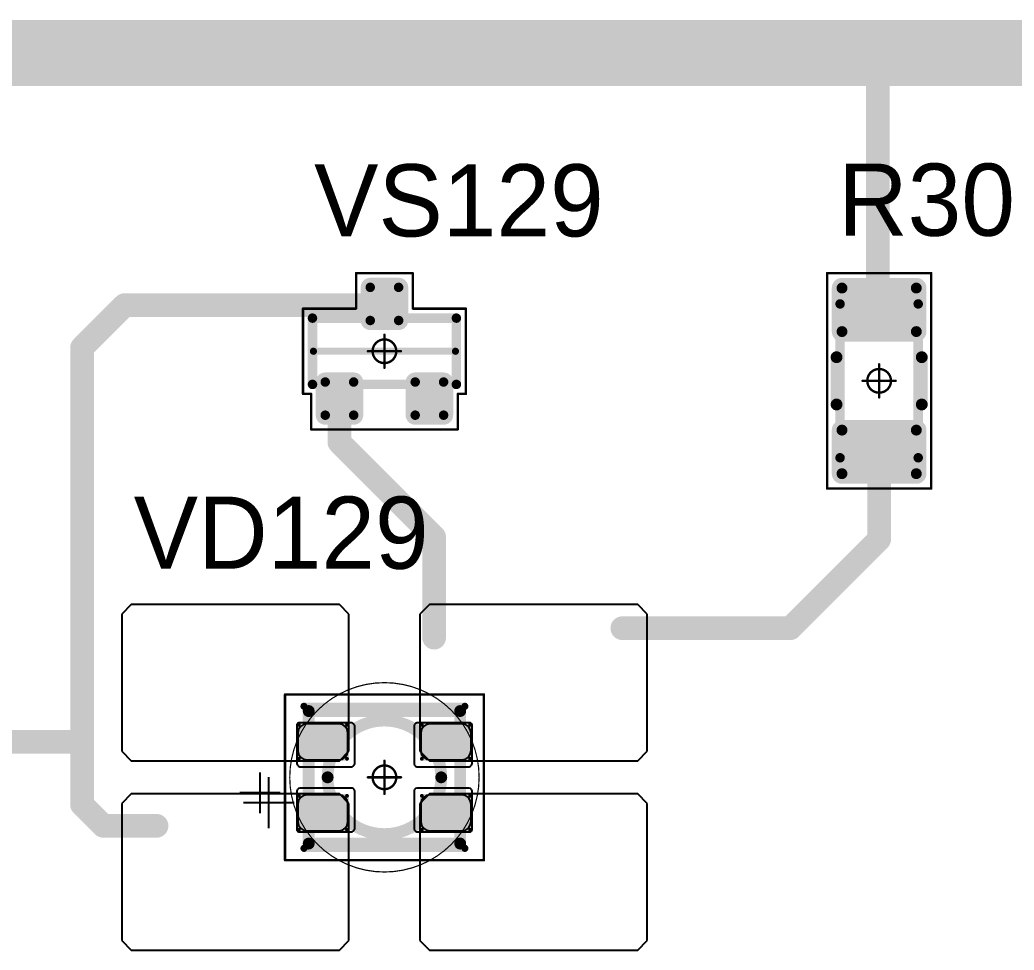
# Model space of a CAD drawing. Header units: millimetres. Extents: x 0 to 400, y 0 to 511.
# Drawn here: x 272.3 to 293.3, y 57.85 to 77.5 of the extents above; entities that cross this region are included whole.
import ezdxf

# ---------------------------------------------------------------- set-up
doc = ezdxf.new("R2010")
doc.units = ezdxf.units.MM
for name, color, linetype in [('Mechanical13', 56, 'Continuous'), ('Mechanical15', 56, 'Continuous'), ('Mechanical2', 216, 'Continuous'), ('TopLayer', 1, 'Continuous'), ('TopOverlay', 2, 'Continuous'), ('TopPaste', 8, 'Continuous'), ('TopSolder', 216, 'Continuous')]:
    doc.layers.add(name, color=color, linetype=linetype)

# ---------------------------------------------------------------- blocks, each defined once
blk = doc.blocks.new('SOT23_468')
at = {"layer": 'Mechanical13', "const_width": 0.2}
for points in [[(-0.7, 1.52), (0.7, 1.52)], [(-0.7, 1.52), (-0.7, -1.52)], [(0.7, 1.52), (0.7, -1.52)], [(-0.7, -1.52), (0.7, -1.52)]]:
    blk.add_lwpolyline(points, dxfattribs=at)
at = {"layer": 'Mechanical13', "const_width": 0.1}
for points in [[(-0.75, 1.52, 1), (-0.65, 1.52, 1)], [(-0.75, 1.52, 1), (-0.65, 1.52, 1)], [(0.65, 1.52, 1), (0.75, 1.52, 1)], [(0.65, 1.52, 1), (0.75, 1.52, 1)], [(-0.75, -1.52, 1), (-0.65, -1.52, 1)], [(-0.75, -1.52, 1), (-0.65, -1.52, 1)], [(0.65, -1.52, 1), (0.75, -1.52, 1)], [(0.65, -1.52, 1), (0.75, -1.52, 1)]]:
    blk.add_lwpolyline(points, format="xyb", close=True, dxfattribs=at)
at = {"layer": 'Mechanical15', "const_width": 0.05}
for points in [[(-0.9, 1.72), (-0.9, 1.55)], [(-0.9, 1.72), (0.9, 1.72)], [(0.9, 1.72), (0.9, 0.6)], [(-1.65, 1.55), (-1.65, -1.55)], [(-1.65, 1.55), (-0.9, 1.55)], [(0.9, 0.6), (1.65, 0.6)], [(1.65, 0.6), (1.65, -0.6)], [(0, 0.35), (0, -0.35)], [(-0.35, 0), (0.35, 0)], [(0.9, -0.6), (1.65, -0.6)], [(0.9, -0.6), (0.9, -1.72)], [(-1.65, -1.55), (-0.9, -1.55)], [(-0.9, -1.55), (-0.9, -1.72)], [(-0.9, -1.72), (0.9, -1.72)]]:
    blk.add_lwpolyline(points, dxfattribs=at)
at = {"layer": 'Mechanical15'}
for points, const_width in [([(-0.913, 1.72, 1), (-0.888, 1.72, 1)], 0.025), ([(-0.913, 1.72, 1), (-0.888, 1.72, 1)], 0.025), ([(0.888, 1.72, 1), (0.913, 1.72, 1)], 0.025), ([(0.888, 1.72, 1), (0.913, 1.72, 1)], 0.025), ([(-1.662, 1.55, 1), (-1.637, 1.55, 1)], 0.025), ([(-1.662, 1.55, 1), (-1.637, 1.55, 1)], 0.025), ([(-0.913, 1.55, 1), (-0.888, 1.55, 1)], 0.025), ([(-0.913, 1.55, 1), (-0.888, 1.55, 1)], 0.025), ([(0.888, 0.6, 1), (0.913, 0.6, 1)], 0.025), ([(0.888, 0.6, 1), (0.913, 0.6, 1)], 0.025), ([(1.637, 0.6, 1), (1.662, 0.6, 1)], 0.025), ([(1.637, 0.6, 1), (1.662, 0.6, 1)], 0.025), ([(0.25, 0, 1), (-0.25, 0, 1)], 0.05), ([(-0.012, 0.35, 1), (0.012, 0.35, 1)], 0.025), ([(-0.362, 0, 1), (-0.337, 0, 1)], 0.025), ([(-0.262, 0, 1), (-0.238, 0, 1)], 0.025), ([(0.238, 0, 1), (0.262, 0, 1)], 0.025), ([(0.337, 0, 1), (0.362, 0, 1)], 0.025), ([(-0.012, -0.35, 1), (0.012, -0.35, 1)], 0.025), ([(0.888, -0.6, 1), (0.913, -0.6, 1)], 0.025), ([(0.888, -0.6, 1), (0.913, -0.6, 1)], 0.025), ([(1.637, -0.6, 1), (1.662, -0.6, 1)], 0.025), ([(1.637, -0.6, 1), (1.662, -0.6, 1)], 0.025), ([(-1.662, -1.55, 1), (-1.637, -1.55, 1)], 0.025), ([(-1.662, -1.55, 1), (-1.637, -1.55, 1)], 0.025), ([(-0.913, -1.55, 1), (-0.888, -1.55, 1)], 0.025), ([(-0.913, -1.55, 1), (-0.888, -1.55, 1)], 0.025), ([(-0.913, -1.72, 1), (-0.888, -1.72, 1)], 0.025), ([(-0.913, -1.72, 1), (-0.888, -1.72, 1)], 0.025), ([(0.888, -1.72, 1), (0.913, -1.72, 1)], 0.025), ([(0.888, -1.72, 1), (0.913, -1.72, 1)], 0.025)]:
    blk.add_lwpolyline(points, format="xyb", close=True, dxfattribs=dict(at, const_width=const_width))
at = {"layer": 'TopLayer', "const_width": 0.1}
for points in [[(-1.4, 1.25, 1), (-1.3, 1.25, 1)], [(-0.7, 1.25, 1), (-0.6, 1.25, 1)], [(-1.4, 0.65, 1), (-1.3, 0.65, 1)], [(-0.7, 0.65, 1), (-0.6, 0.65, 1)], [(0.6, 0.3, 1), (0.7, 0.3, 1)], [(1.3, 0.3, 1), (1.4, 0.3, 1)], [(0.6, -0.3, 1), (0.7, -0.3, 1)], [(1.3, -0.3, 1), (1.4, -0.3, 1)], [(-1.4, -0.65, 1), (-1.3, -0.65, 1)], [(-0.7, -0.65, 1), (-0.6, -0.65, 1)], [(-1.4, -1.25, 1), (-1.3, -1.25, 1)], [(-0.7, -1.25, 1), (-0.6, -1.25, 1)]]:
    blk.add_lwpolyline(points, format="xyb", close=True, dxfattribs=at)
at = {"layer": 'TopLayer'}
for points in [[(-1.35, 1.35), (-1.35, 0.55), (-0.65, 1.35), (-0.65, 0.55)], [(-1.45, 1.25), (-1.45, 0.65), (-0.55, 1.25), (-0.55, 0.65)], [(0.55, 0.3), (0.55, -0.3), (1.45, 0.3), (1.45, -0.3)], [(0.65, 0.4), (0.65, -0.4), (1.35, 0.4), (1.35, -0.4)], [(-1.35, -0.55), (-1.35, -1.35), (-0.65, -0.55), (-0.65, -1.35)], [(-1.45, -0.65), (-1.45, -1.25), (-0.55, -0.65), (-0.55, -1.25)]]:
    blk.add_solid(points, dxfattribs=at)
at = {"layer": 'TopOverlay', "const_width": 0.15}
blk.add_lwpolyline([(0, 1.5), (0, -1.5)], dxfattribs=at)
at = {"layer": 'TopOverlay', "const_width": 0.075}
for points in [[(-0.038, 1.5, 1), (0.038, 1.5, 1)], [(-0.038, -1.5, 1), (0.038, -1.5, 1)]]:
    blk.add_lwpolyline(points, format="xyb", close=True, dxfattribs=at)
at = {"layer": 'TopPaste', "const_width": 0.075}
for points in [[(-1.387, 1.25, 1), (-1.313, 1.25, 1)], [(-0.687, 1.25, 1), (-0.613, 1.25, 1)], [(-1.387, 0.65, 1), (-1.313, 0.65, 1)], [(-0.687, 0.65, 1), (-0.613, 0.65, 1)], [(0.613, 0.3, 1), (0.687, 0.3, 1)], [(1.313, 0.3, 1), (1.387, 0.3, 1)], [(0.613, -0.3, 1), (0.687, -0.3, 1)], [(1.313, -0.3, 1), (1.387, -0.3, 1)], [(-1.387, -0.65, 1), (-1.313, -0.65, 1)], [(-0.687, -0.65, 1), (-0.613, -0.65, 1)], [(-1.387, -1.25, 1), (-1.313, -1.25, 1)], [(-0.687, -1.25, 1), (-0.613, -1.25, 1)]]:
    blk.add_lwpolyline(points, format="xyb", close=True, dxfattribs=at)
at = {"layer": 'TopPaste'}
for points in [[(-1.35, 1.325), (-1.35, 0.575), (-0.65, 1.325), (-0.65, 0.575)], [(-1.425, 1.25), (-1.425, 0.65), (-0.575, 1.25), (-0.575, 0.65)], [(0.575, 0.3), (0.575, -0.3), (1.425, 0.3), (1.425, -0.3)], [(0.65, 0.375), (0.65, -0.375), (1.35, 0.375), (1.35, -0.375)], [(-1.35, -0.575), (-1.35, -1.325), (-0.65, -0.575), (-0.65, -1.325)], [(-1.425, -0.65), (-1.425, -1.25), (-0.575, -0.65), (-0.575, -1.25)]]:
    blk.add_solid(points, dxfattribs=at)
at = {"layer": 'TopSolder', "const_width": 0.202}
for points in [[(-1.451, 1.25, 1), (-1.249, 1.25, 1)], [(-0.751, 1.25, 1), (-0.549, 1.25, 1)], [(-1.451, 0.65, 1), (-1.249, 0.65, 1)], [(-0.751, 0.65, 1), (-0.549, 0.65, 1)], [(0.549, 0.3, 1), (0.751, 0.3, 1)], [(1.249, 0.3, 1), (1.451, 0.3, 1)], [(0.549, -0.3, 1), (0.751, -0.3, 1)], [(1.249, -0.3, 1), (1.451, -0.3, 1)], [(-1.451, -0.65, 1), (-1.249, -0.65, 1)], [(-0.751, -0.65, 1), (-0.549, -0.65, 1)], [(-1.451, -1.25, 1), (-1.249, -1.25, 1)], [(-0.751, -1.25, 1), (-0.549, -1.25, 1)]]:
    blk.add_lwpolyline(points, format="xyb", close=True, dxfattribs=at)
at = {"layer": 'TopSolder'}
for points in [[(-1.35, 1.452), (-1.35, 0.448), (-0.65, 1.452), (-0.65, 0.448)], [(-1.552, 1.25), (-1.552, 0.65), (-0.448, 1.25), (-0.448, 0.65)], [(0.65, 0.502), (0.65, -0.502), (1.35, 0.502), (1.35, -0.502)], [(0.448, 0.3), (0.448, -0.3), (1.552, 0.3), (1.552, -0.3)], [(-1.35, -0.448), (-1.35, -1.452), (-0.65, -0.448), (-0.65, -1.452)], [(-1.552, -0.65), (-1.552, -1.25), (-0.448, -0.65), (-0.448, -1.25)]]:
    blk.add_solid(points, dxfattribs=at)
blk = doc.blocks.new('E65F_672')
at = {"layer": 'Mechanical13'}
for p, q in [((2.441, 1.071), (2.441, 0)), ((1.905, 0.536), (2.976, 0.536))]:
    blk.add_line(p, q, dxfattribs=at)
at = {"layer": 'Mechanical13', "const_width": 0.25}
for points in [[(-1.6, 1.4), (-1.6, -1.4)], [(1.6, 1.4), (-1.6, 1.4)], [(1.6, 1.4), (1.6, -1.4)], [(1.6, -1.4), (-1.6, -1.4)]]:
    blk.add_lwpolyline(points, dxfattribs=at)
at = {"layer": 'Mechanical13'}
for points, const_width in [([(-1.663, 1.4, 1), (-1.538, 1.4, 1)], 0.125), ([(-1.663, 1.4, 1), (-1.538, 1.4, 1)], 0.125), ([(1.537, 1.4, 1), (1.662, 1.4, 1)], 0.125), ([(1.537, 1.4, 1), (1.662, 1.4, 1)], 0.125), ([(1.2, 0, 1), (-1.2, 0, 1)], 0.25), ([(-1.263, 0, 1), (-1.138, 0, 1)], 0.125), ([(1.137, 0, 1), (1.262, 0, 1)], 0.125), ([(-1.663, -1.4, 1), (-1.538, -1.4, 1)], 0.125), ([(-1.663, -1.4, 1), (-1.538, -1.4, 1)], 0.125), ([(1.537, -1.4, 1), (1.662, -1.4, 1)], 0.125), ([(1.537, -1.4, 1), (1.662, -1.4, 1)], 0.125)]:
    blk.add_lwpolyline(points, format="xyb", close=True, dxfattribs=dict(at, const_width=const_width))
at = {"layer": 'Mechanical15', "const_width": 0.05}
for points in [[(2.1, 1.75), (-2.1, 1.75)], [(-2.1, 1.75), (-2.1, -1.75)], [(2.1, 1.75), (2.1, -1.75)], [(0, 0.35), (0, -0.35)], [(0, 0.35), (0, -0.35)], [(0.35, 0), (-0.35, 0)], [(0.35, 0), (-0.35, 0)], [(2.1, -1.75), (-2.1, -1.75)]]:
    blk.add_lwpolyline(points, dxfattribs=at)
at = {"layer": 'Mechanical15'}
for points, const_width in [([(-2.113, 1.75, 1), (-2.088, 1.75, 1)], 0.025), ([(-2.113, 1.75, 1), (-2.088, 1.75, 1)], 0.025), ([(2.087, 1.75, 1), (2.112, 1.75, 1)], 0.025), ([(2.087, 1.75, 1), (2.112, 1.75, 1)], 0.025), ([(0.25, 0, 1), (-0.25, 0, 1)], 0.05), ([(0.25, 0, 1), (-0.25, 0, 1)], 0.05), ([(-0.013, 0.35, 1), (0.012, 0.35, 1)], 0.025), ([(-0.013, 0.35, 1), (0.012, 0.35, 1)], 0.025), ([(-0.363, 0, 1), (-0.338, 0, 1)], 0.025), ([(-0.363, 0, 1), (-0.338, 0, 1)], 0.025), ([(-0.263, 0, 1), (-0.238, 0, 1)], 0.025), ([(-0.263, 0, 1), (-0.238, 0, 1)], 0.025), ([(0.237, 0, 1), (0.262, 0, 1)], 0.025), ([(0.237, 0, 1), (0.262, 0, 1)], 0.025), ([(0.337, 0, 1), (0.362, 0, 1)], 0.025), ([(0.337, 0, 1), (0.362, 0, 1)], 0.025), ([(-0.013, -0.35, 1), (0.012, -0.35, 1)], 0.025), ([(-0.013, -0.35, 1), (0.012, -0.35, 1)], 0.025), ([(-2.113, -1.75, 1), (-2.088, -1.75, 1)], 0.025), ([(-2.113, -1.75, 1), (-2.088, -1.75, 1)], 0.025), ([(2.087, -1.75, 1), (2.112, -1.75, 1)], 0.025), ([(2.087, -1.75, 1), (2.112, -1.75, 1)], 0.025)]:
    blk.add_lwpolyline(points, format="xyb", close=True, dxfattribs=dict(at, const_width=const_width))
at = {"layer": 'TopLayer'}
for p, q in [((-5.35, 3.65), (-5.55, 3.45)), ((-0.95, 3.65), (-5.35, 3.65)), ((-5.35, 3.65), (-5.35, 3.65)), ((-0.75, 3.45), (-0.95, 3.65)), ((0.95, 3.65), (0.75, 3.45)), ((5.35, 3.65), (0.95, 3.65)), ((0.95, 3.65), (0.95, 3.65)), ((5.55, 3.45), (5.35, 3.65)), ((-5.55, 3.45), (-5.55, 3.45)), ((-5.55, 3.45), (-5.55, 0.55)), ((-0.75, 0.55), (-0.75, 3.45)), ((0.75, 3.45), (0.75, 3.45)), ((0.75, 3.45), (0.75, 0.55)), ((5.55, 0.55), (5.55, 3.45)), ((-5.55, 0.55), (-5.35, 0.35)), ((-0.95, 0.35), (-0.75, 0.55)), ((0.75, 0.55), (0.95, 0.35)), ((5.35, 0.35), (5.55, 0.55)), ((-5.35, 0.35), (-0.95, 0.35)), ((0.95, 0.35), (5.35, 0.35)), ((-5.35, -0.35), (-5.55, -0.55)), ((-0.95, -0.35), (-5.35, -0.35)), ((-5.35, -0.35), (-5.35, -0.35)), ((-0.75, -0.55), (-0.95, -0.35)), ((0.95, -0.35), (0.75, -0.55)), ((5.35, -0.35), (0.95, -0.35)), ((0.95, -0.35), (0.95, -0.35)), ((5.55, -0.55), (5.35, -0.35)), ((-5.55, -0.55), (-5.55, -0.55)), ((-5.55, -0.55), (-5.55, -3.45)), ((-0.75, -3.45), (-0.75, -0.55)), ((0.75, -0.55), (0.75, -0.55)), ((0.75, -0.55), (0.75, -3.45)), ((5.55, -3.45), (5.55, -0.55)), ((-5.55, -3.45), (-5.35, -3.65)), ((-0.95, -3.65), (-0.75, -3.45)), ((0.75, -3.45), (0.95, -3.65)), ((5.35, -3.65), (5.55, -3.45)), ((-5.35, -3.65), (-0.95, -3.65)), ((0.95, -3.65), (5.35, -3.65))]:
    blk.add_line(p, q, dxfattribs=at)
at = {"layer": 'TopLayer', "const_width": 0.04}
for points in [[(-1.83, 1.11, 1), (-1.79, 1.11, 1)], [(-0.81, 1.11, 1), (-0.77, 1.11, 1)], [(0.77, 1.11, 1), (0.81, 1.11, 1)], [(1.79, 1.11, 1), (1.83, 1.11, 1)], [(-1.83, 0.39, 1), (-1.79, 0.39, 1)], [(-0.81, 0.39, 1), (-0.77, 0.39, 1)], [(0.77, 0.39, 1), (0.81, 0.39, 1)], [(1.79, 0.39, 1), (1.83, 0.39, 1)], [(-1.83, -0.39, 1), (-1.79, -0.39, 1)], [(-0.81, -0.39, 1), (-0.77, -0.39, 1)], [(0.77, -0.39, 1), (0.81, -0.39, 1)], [(1.79, -0.39, 1), (1.83, -0.39, 1)], [(-1.83, -1.11, 1), (-1.79, -1.11, 1)], [(-0.81, -1.11, 1), (-0.77, -1.11, 1)], [(0.77, -1.11, 1), (0.81, -1.11, 1)], [(1.79, -1.11, 1), (1.83, -1.11, 1)]]:
    blk.add_lwpolyline(points, format="xyb", close=True, dxfattribs=at)
at = {"layer": 'TopLayer'}
for points in [[(-1.85, 1.11), (-1.85, 0.39), (-0.75, 1.11), (-0.75, 0.39)], [(-1.81, 1.15), (-1.81, 0.35), (-0.79, 1.15), (-0.79, 0.35)], [(0.75, 1.11), (0.75, 0.39), (1.85, 1.11), (1.85, 0.39)], [(0.79, 1.15), (0.79, 0.35), (1.81, 1.15), (1.81, 0.35)], [(-1.85, -0.39), (-1.85, -1.11), (-0.75, -0.39), (-0.75, -1.11)], [(-1.81, -0.35), (-1.81, -1.15), (-0.79, -0.35), (-0.79, -1.15)], [(0.75, -0.39), (0.75, -1.11), (1.85, -0.39), (1.85, -1.11)], [(0.79, -0.35), (0.79, -1.15), (1.81, -0.35), (1.81, -1.15)]]:
    blk.add_solid(points, dxfattribs=at)
at = {"layer": 'TopOverlay'}
for p, q in [((2.628, 0.757), (2.628, -0.1)), ((2.2, 0.328), (3.057, 0.328))]:
    blk.add_line(p, q, dxfattribs=at)
at = {"layer": 'TopOverlay', "const_width": 0.15}
for points in [[(1.7, 1.5), (-1.7, 1.5)], [(1.7, -1.5), (-1.7, -1.5)]]:
    blk.add_lwpolyline(points, dxfattribs=at)
at = {"layer": 'TopOverlay', "const_width": 0.075}
for points in [[(-1.738, 1.5, 1), (-1.663, 1.5, 1)], [(1.662, 1.5, 1), (1.737, 1.5, 1)], [(-1.738, -1.5, 1), (-1.663, -1.5, 1)], [(1.662, -1.5, 1), (1.737, -1.5, 1)]]:
    blk.add_lwpolyline(points, format="xyb", close=True, dxfattribs=at)
at = {"layer": 'TopPaste'}
for p, q in [((-1.773, 1.073), (-1.814, 1.011)), ((-1.711, 1.114), (-1.773, 1.073)), ((-1.638, 1.129), (-1.711, 1.114)), ((-0.963, 1.129), (-1.638, 1.129)), ((-0.889, 1.114), (-0.963, 1.129)), ((-0.827, 1.073), (-0.889, 1.114)), ((-0.786, 1.011), (-0.827, 1.073)), ((0.827, 1.073), (0.786, 1.011)), ((0.889, 1.114), (0.827, 1.073)), ((0.962, 1.129), (0.889, 1.114)), ((1.637, 1.129), (0.962, 1.129)), ((1.711, 1.114), (1.637, 1.129)), ((1.773, 1.073), (1.711, 1.114)), ((1.814, 1.011), (1.773, 1.073)), ((-1.814, 1.011), (-1.829, 0.938)), ((-1.829, 0.938), (-1.829, 0.563)), ((-0.771, 0.938), (-0.786, 1.011)), ((-0.771, 0.563), (-0.771, 0.938)), ((0.786, 1.011), (0.771, 0.938)), ((0.771, 0.938), (0.771, 0.563)), ((1.829, 0.938), (1.814, 1.011)), ((1.829, 0.563), (1.829, 0.938)), ((-1.829, 0.563), (-1.814, 0.489)), ((-1.814, 0.489), (-1.773, 0.427)), ((-1.773, 0.427), (-1.711, 0.386)), ((-0.889, 0.386), (-0.827, 0.427)), ((-0.827, 0.427), (-0.786, 0.489)), ((-0.786, 0.489), (-0.771, 0.563)), ((0.771, 0.563), (0.786, 0.489)), ((0.786, 0.489), (0.827, 0.427)), ((0.827, 0.427), (0.889, 0.386)), ((1.711, 0.386), (1.773, 0.427)), ((1.773, 0.427), (1.814, 0.489)), ((1.814, 0.489), (1.829, 0.563)), ((-1.711, 0.386), (-1.638, 0.371)), ((-1.638, 0.371), (-0.963, 0.371)), ((-0.963, 0.371), (-0.889, 0.386)), ((0.889, 0.386), (0.962, 0.371)), ((0.962, 0.371), (1.637, 0.371)), ((1.637, 0.371), (1.711, 0.386)), ((-1.711, -0.386), (-1.773, -0.427)), ((-1.638, -0.371), (-1.711, -0.386)), ((-0.963, -0.371), (-1.638, -0.371)), ((-0.889, -0.386), (-0.963, -0.371)), ((-0.827, -0.427), (-0.889, -0.386)), ((0.889, -0.386), (0.827, -0.427)), ((0.962, -0.371), (0.889, -0.386)), ((1.637, -0.371), (0.962, -0.371)), ((1.711, -0.386), (1.637, -0.371)), ((1.773, -0.427), (1.711, -0.386)), ((-1.814, -0.489), (-1.829, -0.563)), ((-1.829, -0.563), (-1.829, -0.938)), ((-1.773, -0.427), (-1.814, -0.489)), ((-0.786, -0.489), (-0.827, -0.427)), ((-0.771, -0.563), (-0.786, -0.489)), ((-0.771, -0.938), (-0.771, -0.563)), ((0.786, -0.489), (0.771, -0.563)), ((0.771, -0.563), (0.771, -0.938)), ((0.827, -0.427), (0.786, -0.489)), ((1.814, -0.489), (1.773, -0.427)), ((1.829, -0.563), (1.814, -0.489)), ((1.829, -0.938), (1.829, -0.563)), ((-1.829, -0.938), (-1.814, -1.011)), ((-1.814, -1.011), (-1.773, -1.073)), ((-0.827, -1.073), (-0.786, -1.011)), ((-0.786, -1.011), (-0.771, -0.938)), ((0.771, -0.938), (0.786, -1.011)), ((0.786, -1.011), (0.827, -1.073)), ((1.773, -1.073), (1.814, -1.011)), ((1.814, -1.011), (1.829, -0.938)), ((-1.773, -1.073), (-1.711, -1.114)), ((-1.711, -1.114), (-1.638, -1.129)), ((-1.638, -1.129), (-0.963, -1.129)), ((-0.963, -1.129), (-0.889, -1.114)), ((-0.889, -1.114), (-0.827, -1.073)), ((0.827, -1.073), (0.889, -1.114)), ((0.889, -1.114), (0.962, -1.129)), ((0.962, -1.129), (1.637, -1.129)), ((1.637, -1.129), (1.711, -1.114)), ((1.711, -1.114), (1.773, -1.073))]:
    blk.add_line(p, q, dxfattribs=at)
at = {"layer": 'TopSolder'}
for p, q in [((-1.842, 1.129), (-1.85, 1.111)), ((-1.85, 1.111), (-1.85, 1.101)), ((-1.85, 1.101), (-1.85, 1.101)), ((-1.85, 1.101), (-1.85, 0.301)), ((-1.828, 1.143), (-1.842, 1.129)), ((-1.81, 1.151), (-1.828, 1.143)), ((-1.8, 1.151), (-1.81, 1.151)), ((-0.7, 1.151), (-1.8, 1.151)), ((-0.685, 1.151), (-0.7, 1.151)), ((-0.7, 1.151), (-0.7, 1.151)), ((-0.658, 1.139), (-0.685, 1.151)), ((-0.636, 1.118), (-0.658, 1.139)), ((-0.625, 1.09), (-0.636, 1.118)), ((-0.625, 1.076), (-0.625, 1.09)), ((-0.625, 0.301), (-0.625, 1.076)), ((0.636, 1.118), (0.625, 1.09)), ((0.625, 1.09), (0.625, 1.076)), ((0.625, 1.076), (0.625, 1.076)), ((0.625, 1.076), (0.625, 0.301)), ((0.657, 1.139), (0.636, 1.118)), ((0.685, 1.151), (0.657, 1.139)), ((0.7, 1.151), (0.685, 1.151)), ((1.8, 1.151), (0.7, 1.151)), ((1.81, 1.151), (1.8, 1.151)), ((1.8, 1.151), (1.8, 1.151)), ((1.828, 1.143), (1.81, 1.151)), ((1.842, 1.129), (1.828, 1.143)), ((1.85, 1.111), (1.842, 1.129)), ((1.85, 1.101), (1.85, 1.111)), ((1.85, 0.301), (1.85, 1.101)), ((-1.85, 0.301), (-1.85, 0.286)), ((-1.85, 0.286), (-1.839, 0.258)), ((-1.839, 0.258), (-1.818, 0.237)), ((-1.818, 0.237), (-1.79, 0.226)), ((-1.79, 0.226), (-1.775, 0.226)), ((-1.775, 0.226), (-1.775, 0.226)), ((-1.775, 0.226), (-0.7, 0.226)), ((-0.7, 0.226), (-0.685, 0.226)), ((-0.685, 0.226), (-0.658, 0.237)), ((-0.658, 0.237), (-0.636, 0.258)), ((-0.636, 0.258), (-0.625, 0.286)), ((-0.625, 0.286), (-0.625, 0.301)), ((-0.625, 0.301), (-0.625, 0.301)), ((0.625, 0.301), (0.625, 0.286)), ((0.625, 0.286), (0.636, 0.258)), ((0.636, 0.258), (0.657, 0.237)), ((0.657, 0.237), (0.685, 0.226)), ((0.685, 0.226), (0.7, 0.226)), ((0.7, 0.226), (0.7, 0.226)), ((0.7, 0.226), (1.775, 0.226)), ((1.775, 0.226), (1.79, 0.226)), ((1.79, 0.226), (1.817, 0.237)), ((1.817, 0.237), (1.839, 0.258)), ((1.839, 0.258), (1.85, 0.286)), ((1.85, 0.286), (1.85, 0.301)), ((1.85, 0.301), (1.85, 0.301)), ((-1.839, -0.257), (-1.85, -0.285)), ((-1.85, -0.285), (-1.85, -0.299)), ((-1.85, -0.299), (-1.85, -0.299)), ((-1.85, -0.299), (-1.85, -1.099)), ((-1.818, -0.236), (-1.839, -0.257)), ((-1.79, -0.224), (-1.818, -0.236)), ((-1.775, -0.224), (-1.79, -0.224)), ((-0.7, -0.224), (-1.775, -0.224)), ((-0.685, -0.224), (-0.7, -0.224)), ((-0.7, -0.224), (-0.7, -0.224)), ((-0.658, -0.236), (-0.685, -0.224)), ((-0.636, -0.257), (-0.658, -0.236)), ((-0.625, -0.285), (-0.636, -0.257)), ((-0.625, -0.299), (-0.625, -0.285)), ((-0.625, -1.074), (-0.625, -0.299)), ((0.636, -0.257), (0.625, -0.285)), ((0.625, -0.285), (0.625, -0.299)), ((0.625, -0.299), (0.625, -0.299)), ((0.625, -0.299), (0.625, -1.074)), ((0.657, -0.236), (0.636, -0.257)), ((0.685, -0.224), (0.657, -0.236)), ((0.7, -0.224), (0.685, -0.224)), ((1.775, -0.224), (0.7, -0.224)), ((1.79, -0.224), (1.775, -0.224)), ((1.775, -0.224), (1.775, -0.224)), ((1.817, -0.236), (1.79, -0.224)), ((1.839, -0.257), (1.817, -0.236)), ((1.85, -0.285), (1.839, -0.257)), ((1.85, -0.299), (1.85, -0.285)), ((1.85, -1.099), (1.85, -0.299)), ((-1.85, -1.099), (-1.85, -1.109)), ((-1.85, -1.109), (-1.842, -1.128)), ((-1.842, -1.128), (-1.828, -1.142)), ((-1.828, -1.142), (-1.81, -1.149)), ((-1.81, -1.149), (-1.8, -1.149)), ((-1.8, -1.149), (-0.7, -1.149)), ((-1.8, -1.149), (-1.8, -1.149)), ((-0.7, -1.149), (-0.685, -1.149)), ((-0.685, -1.149), (-0.658, -1.138)), ((-0.658, -1.138), (-0.636, -1.117)), ((-0.636, -1.117), (-0.625, -1.089)), ((-0.625, -1.089), (-0.625, -1.074)), ((-0.625, -1.074), (-0.625, -1.074)), ((0.625, -1.074), (0.625, -1.089)), ((0.625, -1.089), (0.636, -1.117)), ((0.636, -1.117), (0.657, -1.138)), ((0.657, -1.138), (0.685, -1.149)), ((0.685, -1.149), (0.7, -1.149)), ((0.7, -1.149), (1.8, -1.149)), ((0.7, -1.149), (0.7, -1.149)), ((1.8, -1.149), (1.81, -1.149)), ((1.81, -1.149), (1.828, -1.142)), ((1.828, -1.142), (1.842, -1.128)), ((1.842, -1.128), (1.85, -1.109)), ((1.85, -1.109), (1.85, -1.099)), ((1.85, -1.099), (1.85, -1.099))]:
    blk.add_line(p, q, dxfattribs=at)
blk = doc.blocks.new('RC1206S_816')
at = {"layer": 'Mechanical13', "const_width": 0.2}
for points in [[(-1.625, 0.825), (-1.625, -0.825)], [(-1.625, 0.825), (1.625, 0.825)], [(1.625, 0.825), (1.625, -0.825)], [(-1.625, -0.825), (1.625, -0.825)]]:
    blk.add_lwpolyline(points, dxfattribs=at)
at = {"layer": 'Mechanical13', "const_width": 0.1}
for points in [[(-1.675, 0.825, 1), (-1.575, 0.825, 1)], [(-1.675, 0.825, 1), (-1.575, 0.825, 1)], [(1.575, 0.825, 1), (1.675, 0.825, 1)], [(1.575, 0.825, 1), (1.675, 0.825, 1)], [(-1.675, -0.825, 1), (-1.575, -0.825, 1)], [(-1.675, -0.825, 1), (-1.575, -0.825, 1)], [(1.575, -0.825, 1), (1.675, -0.825, 1)], [(1.575, -0.825, 1), (1.675, -0.825, 1)]]:
    blk.add_lwpolyline(points, format="xyb", close=True, dxfattribs=at)
at = {"layer": 'Mechanical15', "const_width": 0.05}
for points in [[(-2.275, 1.1), (-2.275, -1.1)], [(-2.275, 1.1), (2.275, 1.1)], [(2.275, 1.1), (2.275, -1.1)], [(0, 0.35), (0, -0.35)], [(-0.35, 0), (0.35, 0)], [(-2.275, -1.1), (2.275, -1.1)]]:
    blk.add_lwpolyline(points, dxfattribs=at)
at = {"layer": 'Mechanical15'}
for points, const_width in [([(-2.287, 1.1, 1), (-2.262, 1.1, 1)], 0.025), ([(-2.287, 1.1, 1), (-2.262, 1.1, 1)], 0.025), ([(2.262, 1.1, 1), (2.287, 1.1, 1)], 0.025), ([(2.262, 1.1, 1), (2.287, 1.1, 1)], 0.025), ([(0.25, 0, 1), (-0.25, 0, 1)], 0.05), ([(-0.012, 0.35, 1), (0.012, 0.35, 1)], 0.025), ([(-0.362, 0, 1), (-0.337, 0, 1)], 0.025), ([(-0.262, 0, 1), (-0.238, 0, 1)], 0.025), ([(0.238, 0, 1), (0.262, 0, 1)], 0.025), ([(0.337, 0, 1), (0.362, 0, 1)], 0.025), ([(-0.012, -0.35, 1), (0.012, -0.35, 1)], 0.025), ([(-2.287, -1.1, 1), (-2.262, -1.1, 1)], 0.025), ([(-2.287, -1.1, 1), (-2.262, -1.1, 1)], 0.025), ([(2.262, -1.1, 1), (2.287, -1.1, 1)], 0.025), ([(2.262, -1.1, 1), (2.287, -1.1, 1)], 0.025)]:
    blk.add_lwpolyline(points, format="xyb", close=True, dxfattribs=dict(at, const_width=const_width))
at = {"layer": 'TopLayer', "const_width": 0.115}
for points in [[(-2.018, 0.785, 1), (-1.903, 0.785, 1)], [(-1.098, 0.785, 1), (-0.983, 0.785, 1)], [(0.983, 0.785, 1), (1.098, 0.785, 1)], [(1.903, 0.785, 1), (2.018, 0.785, 1)], [(-2.018, -0.785, 1), (-1.903, -0.785, 1)], [(-1.098, -0.785, 1), (-0.983, -0.785, 1)], [(0.983, -0.785, 1), (1.098, -0.785, 1)], [(1.903, -0.785, 1), (2.018, -0.785, 1)]]:
    blk.add_lwpolyline(points, format="xyb", close=True, dxfattribs=at)
at = {"layer": 'TopLayer'}
for points in [[(-1.96, -0.9), (-1.04, -0.9), (-1.96, 0.9), (-1.04, 0.9)], [(1.04, -0.9), (1.96, -0.9), (1.04, 0.9), (1.96, 0.9)], [(-2.075, -0.785), (-0.925, -0.785), (-2.075, 0.785), (-0.925, 0.785)], [(0.925, -0.785), (2.075, -0.785), (0.925, 0.785), (2.075, 0.785)]]:
    blk.add_solid(points, dxfattribs=at)
at = {"layer": 'TopOverlay', "const_width": 0.25}
for points in [[(-0.5, 0.9), (0.5, 0.9)], [(-0.5, -0.9), (0.5, -0.9)]]:
    blk.add_lwpolyline(points, dxfattribs=at)
at = {"layer": 'TopOverlay', "const_width": 0.125}
for points in [[(-0.562, 0.9, 1), (-0.437, 0.9, 1)], [(0.437, 0.9, 1), (0.562, 0.9, 1)], [(-0.562, -0.9, 1), (-0.437, -0.9, 1)], [(0.437, -0.9, 1), (0.562, -0.9, 1)]]:
    blk.add_lwpolyline(points, format="xyb", close=True, dxfattribs=at)
at = {"layer": 'TopPaste', "const_width": 0.09}
for points in [[(-2.005, 0.785, 1), (-1.915, 0.785, 1)], [(-1.085, 0.785, 1), (-0.995, 0.785, 1)], [(0.995, 0.785, 1), (1.085, 0.785, 1)], [(1.915, 0.785, 1), (2.005, 0.785, 1)], [(-2.005, -0.785, 1), (-1.915, -0.785, 1)], [(-1.085, -0.785, 1), (-0.995, -0.785, 1)], [(0.995, -0.785, 1), (1.085, -0.785, 1)], [(1.915, -0.785, 1), (2.005, -0.785, 1)]]:
    blk.add_lwpolyline(points, format="xyb", close=True, dxfattribs=at)
at = {"layer": 'TopPaste'}
for points in [[(-1.96, -0.875), (-1.04, -0.875), (-1.96, 0.875), (-1.04, 0.875)], [(1.04, -0.875), (1.96, -0.875), (1.04, 0.875), (1.96, 0.875)], [(-2.05, -0.785), (-0.95, -0.785), (-2.05, 0.785), (-0.95, 0.785)], [(0.95, -0.785), (2.05, -0.785), (0.95, 0.785), (2.05, 0.785)]]:
    blk.add_solid(points, dxfattribs=at)
at = {"layer": 'TopSolder', "const_width": 0.215}
for points in [[(-2.068, 0.785, 1), (-1.853, 0.785, 1)], [(-1.148, 0.785, 1), (-0.933, 0.785, 1)], [(0.933, 0.785, 1), (1.148, 0.785, 1)], [(1.853, 0.785, 1), (2.068, 0.785, 1)], [(-2.068, -0.785, 1), (-1.853, -0.785, 1)], [(-1.148, -0.785, 1), (-0.933, -0.785, 1)], [(0.933, -0.785, 1), (1.148, -0.785, 1)], [(1.853, -0.785, 1), (2.068, -0.785, 1)]]:
    blk.add_lwpolyline(points, format="xyb", close=True, dxfattribs=at)
at = {"layer": 'TopSolder'}
for points in [[(-1.96, -1), (-1.04, -1), (-1.96, 1), (-1.04, 1)], [(1.04, -1), (1.96, -1), (1.04, 1), (1.96, 1)], [(-2.175, -0.785), (-0.825, -0.785), (-2.175, 0.785), (-0.825, 0.785)], [(0.825, -0.785), (2.175, -0.785), (0.825, 0.785), (2.175, 0.785)]]:
    blk.add_solid(points, dxfattribs=at)

msp = doc.modelspace()

# ---------------------------------------------------------------- linework, layer by layer
at = {"layer": 'Mechanical2'}
for points, const_width in [([(282, 61.5, 1), (278, 61.5, 1)], 0.0254), ([(280, 63.5, 1), (280, 63.5, 1)], 0.0005), ([(277.994, 61.5, 1), (278.006, 61.5, 1)], 0.0127), ([(278, 61.5, 1), (278, 61.5, 1)], 0.0005), ([(281.994, 61.5, 1), (282.006, 61.5, 1)], 0.0127), ([(282, 61.5, 1), (282, 61.5, 1)], 0.0005), ([(280, 59.5, 1), (280, 59.5, 1)], 0.0005)]:
    msp.add_lwpolyline(points, format="xyb", close=True, dxfattribs=dict(at, const_width=const_width))
at = {"layer": 'Mechanical2', "const_width": 0.001}
for points in [[(280, 59.5), (280, 63.5)], [(278, 61.5), (282, 61.5)]]:
    msp.add_lwpolyline(points, dxfattribs=at)
at = {"layer": 'TopLayer'}
for points, const_width in [([(250.725, 76.8), (290.425, 76.8)], 1.4), ([(290.425, 76.8), (306.65, 76.8)], 1.4), ([(290.425, 71.4), (290.425, 76.8)], 0.5), ([(273.612, 70.575), (274.512, 71.475)], 0.5), ([(274.512, 71.475), (279.912, 71.475)], 0.5), ([(290.425, 71.4), (290.45, 71.375)], 0.5), ([(273.612, 62.275), (273.612, 70.575)], 0.5), ([(279.05, 68.575), (279.05, 69.5)], 0.5), ([(279.05, 68.575), (281.05, 66.575)], 0.5), ([(290.45, 66.525), (290.45, 68.375)], 0.5), ([(281.05, 64.45), (281.05, 66.575)], 0.5), ([(288.575, 64.65), (290.45, 66.525)], 0.5), ([(285.025, 64.65), (288.575, 64.65)], 0.5), ([(261.3, 62.25), (273.587, 62.25)], 0.5), ([(273.587, 62.25), (273.612, 62.275)], 0.5), ([(273.612, 60.925), (273.612, 62.275)], 0.5), ([(273.612, 60.925), (274.062, 60.475)], 0.5), ([(274.062, 60.475), (275.187, 60.475)], 0.5)]:
    msp.add_lwpolyline(points, dxfattribs=dict(at, const_width=const_width))
for points, const_width in [([(290.075, 76.8, 1), (290.775, 76.8, 1)], 0.7), ([(290.075, 76.8, 1), (290.775, 76.8, 1)], 0.7), ([(290.3, 76.8, 1), (290.55, 76.8, 1)], 0.25), ([(274.387, 71.475, 1), (274.637, 71.475, 1)], 0.25), ([(274.387, 71.475, 1), (274.637, 71.475, 1)], 0.25), ([(279.787, 71.475, 1), (280.037, 71.475, 1)], 0.25), ([(290.3, 71.4, 1), (290.55, 71.4, 1)], 0.25), ([(290.3, 71.4, 1), (290.55, 71.4, 1)], 0.25), ([(290.325, 71.375, 1), (290.575, 71.375, 1)], 0.25), ([(273.487, 70.575, 1), (273.737, 70.575, 1)], 0.25), ([(273.487, 70.575, 1), (273.737, 70.575, 1)], 0.25), ([(278.925, 69.5, 1), (279.175, 69.5, 1)], 0.25), ([(278.925, 68.575, 1), (279.175, 68.575, 1)], 0.25), ([(278.925, 68.575, 1), (279.175, 68.575, 1)], 0.25), ([(290.325, 68.375, 1), (290.575, 68.375, 1)], 0.25), ([(280.925, 66.575, 1), (281.175, 66.575, 1)], 0.25), ([(280.925, 66.575, 1), (281.175, 66.575, 1)], 0.25), ([(290.325, 66.525, 1), (290.575, 66.525, 1)], 0.25), ([(290.325, 66.525, 1), (290.575, 66.525, 1)], 0.25), ([(284.9, 64.65, 1), (285.15, 64.65, 1)], 0.25), ([(288.45, 64.65, 1), (288.7, 64.65, 1)], 0.25), ([(288.45, 64.65, 1), (288.7, 64.65, 1)], 0.25), ([(280.925, 64.45, 1), (281.175, 64.45, 1)], 0.25), ([(273.462, 62.25, 1), (273.712, 62.25, 1)], 0.25), ([(273.462, 62.25, 1), (273.712, 62.25, 1)], 0.25), ([(273.487, 62.275, 1), (273.737, 62.275, 1)], 0.25), ([(273.487, 62.275, 1), (273.737, 62.275, 1)], 0.25), ([(273.487, 62.275, 1), (273.737, 62.275, 1)], 0.25), ([(273.487, 60.925, 1), (273.737, 60.925, 1)], 0.25), ([(273.487, 60.925, 1), (273.737, 60.925, 1)], 0.25), ([(273.937, 60.475, 1), (274.187, 60.475, 1)], 0.25), ([(273.937, 60.475, 1), (274.187, 60.475, 1)], 0.25), ([(275.062, 60.475, 1), (275.312, 60.475, 1)], 0.25)]:
    msp.add_lwpolyline(points, format="xyb", close=True, dxfattribs=dict(at, const_width=const_width))

# ---------------------------------------------------------------- block references
for name, p, rotation in [('SOT23_468', (280, 70.5), 90), ('RC1206S_816', (290.45, 69.875), 90), ('E65F_672', (280, 61.5), 180)]:
    msp.add_blockref(name, p, dxfattribs=dict(rotation=rotation))

# ---------------------------------------------------------------- texts
at = {"layer": 'TopOverlay'}
for s, p in [('VS129', (278.514, 72.926)), ('R30', (289.581, 72.94)), ('VD129', (274.703, 65.906))]:
    msp.add_text(s, height=1.524, dxfattribs=at).set_placement(p)

doc.saveas('drawing.dxf')
